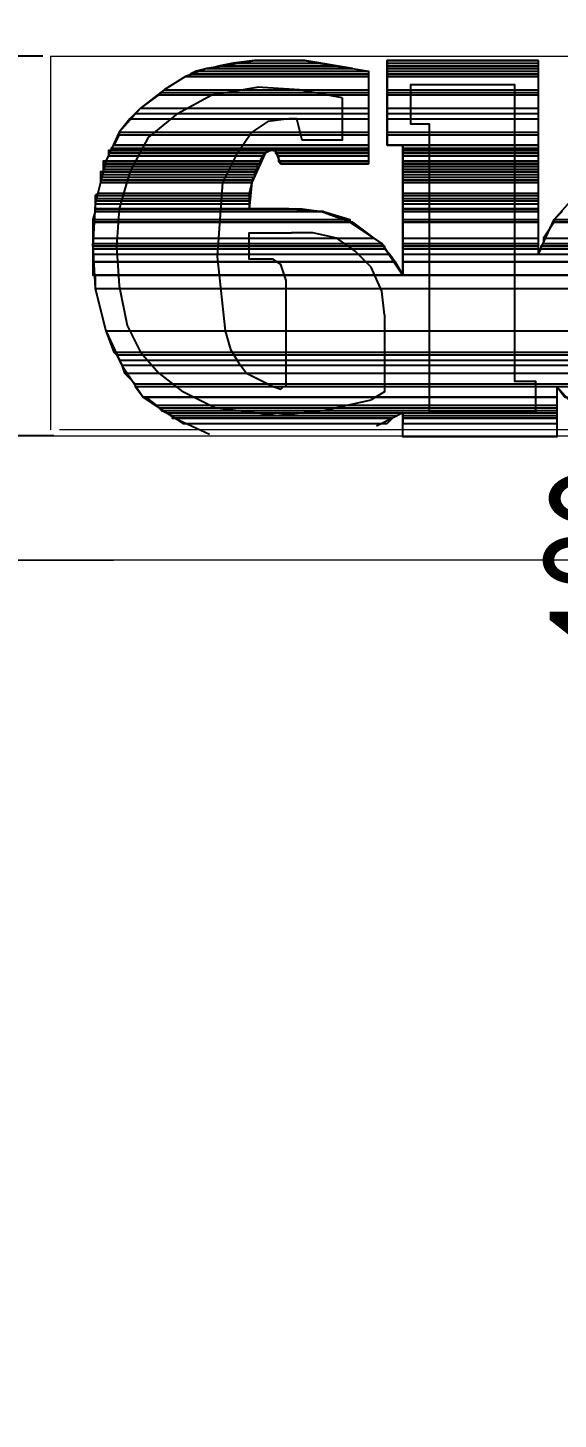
# Model space of a CAD drawing. Header units: millimetres. Extents: x 210628 to 232146, y -111309 to -91563.
# Drawn here: x 213581.4 to 213623.9, y -107210.7 to -107099.1 of the extents above; entities that cross this region are included whole.
import ezdxf

# ---------------------------------------------------------------- set-up
doc = ezdxf.new("R2010")
doc.units = ezdxf.units.MM
doc.header["$PDMODE"] = 2
doc.layers.get('0').update_dxf_attribs({"lineweight": 20})
for name, color, linetype, lineweight in [('demir-1', 103, 'Continuous', 20), ('KP', 167, 'Continuous', 30), ('t_görünüş', 45, 'Continuous', 25), ('t_tarama', 253, 'Continuous', 5), ('ölçü', 251, 'Continuous', 5)]:
    doc.layers.add(name, color=color, linetype=linetype, lineweight=lineweight)
doc.styles.add('Ölçü50', font='calibri.ttf', dxfattribs={"width": 0.7})
doc.dimstyles.new('olcu10', dxfattribs={"dimtxt": 9, "dimasz": 2, "dimexe": 1.25, "dimexo": 0.625, "dimgap": 0.5, "dimtad": 1, "dimdec": 1, "dimrnd": 0.5, "dimzin": 9, "dimtxsty": 'Ölçü50', "dimblk": 'ARCHTICK', "dimcen": 2, "dimclrd": 256, "dimclre": 256, "dimclrt": 6, "dimazin": 2, "dimtfac": 1, "dimtdec": 1, "dimtix": 1, "dimtmove": 0, "dimatfit": 3, "dimldrblk": 'ARCHTICK', "dimfxl": 1, "dimlwd": -1, "dimarcsym": 0})

# ---------------------------------------------------------------- blocks, each defined once
blk = doc.blocks.new('_ArchTick')
at = {"color": 0, "linetype": 'ByBlock', "const_width": 0.15}
blk.add_lwpolyline([(-0.5, -0.5), (0.5, 0.5)], dxfattribs=at)
blk = doc.blocks.new('*D100')
at = {"layer": 'DEFPOINTS', "color": 0, "transparency": 16777216}
for p in [(213632.89, -107051.8), (213657.89, -107051.8), (213657.89, -107231.8)]:
    blk.add_point(p, dxfattribs=at)
at = {"layer": 'ölçü', "lineweight": -2, "transparency": 16777216}
for p, q in [((213657.26, -107051.8), (213631.64, -107051.8)), ((213657.26, -107231.8), (213631.64, -107231.8))]:
    blk.add_line(p, q, dxfattribs=at)
at = {"layer": 'ölçü', "transparency": 16777216}
blk.add_line((213632.89, -107231.8), (213632.89, -107051.8), dxfattribs=at)
at = {"layer": 'ölçü', "transparency": 16777216, "xscale": 2, "yscale": 2, "zscale": 2}
for p, rotation in [((213632.89, -107051.8), 90), ((213632.89, -107231.8), 270)]:
    blk.add_blockref('_ArchTick', p, dxfattribs=dict(at, rotation=rotation))
at = {"layer": 'ölçü', "color": 6, "transparency": 16777216, "insert": (213627.78, -107141.8), "char_height": 9, "attachment_point": 5, "rotation": 90, "style": 'Ölçü50'}
blk.add_mtext('180', dxfattribs=at)
blk = doc.blocks.new('*D223')
at = {"layer": 'DEFPOINTS', "color": 0, "transparency": 16777216}
for p in [(213385.67, -107051.8), (213657.26, -107051.8, 0), (213644.45, -107231.8, 0)]:
    blk.add_point(p, dxfattribs=at)
at = {"layer": 'ölçü', "lineweight": -2, "transparency": 16777216}
for p, q in [((213656.64, -107051.8), (213384.42, -107051.8)), ((213643.83, -107231.8), (213384.42, -107231.8))]:
    blk.add_line(p, q, dxfattribs=at)
at = {"layer": 'ölçü', "transparency": 16777216}
blk.add_line((213385.67, -107231.8), (213385.67, -107051.8), dxfattribs=at)
at = {"layer": 'ölçü', "transparency": 16777216, "xscale": 2, "yscale": 2, "zscale": 2}
for p, rotation in [((213385.67, -107051.8), 90), ((213385.67, -107231.8), 270)]:
    blk.add_blockref('_ArchTick', p, dxfattribs=dict(at, rotation=rotation))
at = {"layer": 'ölçü', "color": 6, "transparency": 16777216, "insert": (213380.56, -107141.8), "char_height": 9, "attachment_point": 5, "rotation": 90, "style": 'Ölçü50'}
blk.add_mtext('180', dxfattribs=at)
blk = doc.blocks.new('logolutabela')
at = {"layer": 't_görünüş'}
for points in [[(-0.28, 39.15), (-2.55, 38.3), (-4.82, 36.88)], [(-1.42, 38.87), (-1.99, 38.59), (17.02, 38.59)], [(-0.28, 39.15), (-1.42, 38.87), (17.02, 38.87)], [(-1.42, 38.87), (17.02, 38.87), (17.02, 38.59)], [(5.11, 40.01), (-0.28, 39.15)], [(0, 39.15), (-0.28, 39.15), (15.04, 39.15)], [(-0.28, 39.15), (15.32, 39.15)], [(-0.28, 39.15), (15.32, 39.15), (17.02, 38.87)], [(1.13, 39.44), (0, 39.15), (14.75, 39.15)], [(0, 39.15), (15.04, 39.15)], [(2.55, 39.72), (1.13, 39.44), (13.62, 39.44)], [(1.13, 39.44), (13.62, 39.44), (14.75, 39.15)], [(4.82, 40.01), (2.55, 39.72), (11.63, 39.72)], [(2.55, 39.72), (11.63, 39.72), (13.62, 39.44)], [(15.32, 39.15), (17.02, 38.87), (17.02, 28.94), (7.66, 28.94), (7.09, 30.36), (6.53, 30.36), (5.96, 30.08), (4.54, 26.95), (4.26, 24.12), (8.51, 24.12)], [(5.11, 40.01), (4.82, 40.01), (10.21, 40.01)], [(4.82, 40.01), (10.21, 40.01), (11.63, 39.72)], [(5.11, 40.01), (10.21, 40.01)], [(15.32, 39.15), (10.21, 40.01), (5.11, 40.01)], [(19.01, 40.01), (19.01, 39.72), (35.18, 39.72)], [(19.01, 40.01), (35.18, 40.01), (35.18, 39.72)], [(20.71, 17.02), (20.71, 30.93), (19.01, 30.93), (19.01, 40.01), (35.18, 40.01), (35.18, 19.29), (36.88, 22.98)], [(19.01, 39.72), (19.01, 39.44), (35.18, 39.44)], [(19.01, 39.72), (35.18, 39.72), (35.18, 39.44)], [(19.01, 39.44), (19.01, 39.15), (35.18, 39.15)], [(19.01, 39.44), (35.18, 39.44), (35.18, 39.15)], [(19.01, 39.15), (19.01, 38.87), (35.18, 38.87)], [(19.01, 39.15), (35.18, 39.15), (35.18, 38.87)], [(19.01, 38.87), (19.01, 38.59), (35.18, 38.59)], [(19.01, 38.87), (35.18, 38.87), (35.18, 38.59)], [(-2.55, 38.3), (-4.82, 36.88), (17.02, 36.88)], [(-2.27, 38.3), (-2.55, 38.3), (17.02, 38.3)], [(-2.55, 38.3), (17.02, 38.3), (17.02, 36.88)], [(-1.99, 38.59), (-2.27, 38.3), (17.02, 38.3)], [(-1.99, 38.59), (17.02, 38.59), (17.02, 38.3)], [(19.01, 38.59), (19.01, 38.3), (35.18, 38.3)], [(19.01, 38.59), (35.18, 38.59), (35.18, 38.3)], [(19.01, 38.3), (19.01, 36.88), (35.18, 36.88)], [(19.01, 38.3), (35.18, 38.3), (35.18, 36.88)], [(23.55, 2.27), (23.55, 33.2), (21.56, 33.2), (21.56, 37.45), (32.63, 37.45), (32.63, 5.67), (34.9, 5.67), (34.9, 2.27), (23.55, 2.27)], [(-4.82, 36.88), (-7.38, 34.9), (-9.65, 32.35), (-11.07, 29.22)], [(-5.39, 36.32), (-7.38, 34.9), (17.02, 34.9)], [(-5.11, 36.6), (-5.39, 36.32), (17.02, 36.32)], [(-5.39, 36.32), (17.02, 36.32), (17.02, 34.9)], [(-4.82, 36.88), (-5.11, 36.6), (17.02, 36.6)], [(-5.11, 36.6), (17.02, 36.6), (17.02, 36.32)], [(-4.82, 36.88), (17.02, 36.88), (17.02, 36.6)], [(-3.41, 34.33), (0.28, 36.32), (5.11, 37.17)], [(14.19, 36.03), (9.65, 36.88), (5.11, 37.17)], [(14.19, 36.03), (14.19, 31.49), (9.93, 31.49), (9.36, 33.76), (9.08, 33.76)], [(19.01, 36.88), (19.01, 36.6), (35.18, 36.6)], [(19.01, 36.88), (35.18, 36.88), (35.18, 36.6)], [(19.01, 36.6), (19.01, 36.32), (35.18, 36.32)], [(19.01, 36.6), (35.18, 36.6), (35.18, 36.32)], [(19.01, 36.32), (19.01, 34.9), (35.18, 34.9)], [(19.01, 36.32), (35.18, 36.32), (35.18, 34.9)], [(-7.95, 34.33), (-8.51, 33.76), (17.02, 33.76)], [(-3.41, 34.33), (-6.53, 31.78), (-8.51, 28.09)], [(-7.38, 34.9), (-7.95, 34.33), (17.02, 34.33)], [(-7.95, 34.33), (17.02, 34.33), (17.02, 33.76)], [(-7.38, 34.9), (17.02, 34.9), (17.02, 34.33)], [(19.01, 34.9), (19.01, 34.33), (35.18, 34.33)], [(19.01, 34.9), (35.18, 34.9), (35.18, 34.33)], [(19.01, 34.33), (19.01, 33.76), (35.18, 33.76)], [(19.01, 34.33), (35.18, 34.33), (35.18, 33.76)], [(-8.51, 33.76), (-9.65, 32.35), (17.02, 32.35)], [(-8.51, 33.76), (17.02, 33.76), (17.02, 32.35)], [(9.08, 33.76), (8.51, 33.76), (6.24, 33.48), (4.54, 32.35), (2.84, 29.79), (1.42, 26.95), (0.85, 19.01), (1.7, 11.07), (2.27, 9.08), (3.12, 7.66), (3.97, 6.53), (6.81, 5.11), (7.66, 4.82), (7.94, 5.11), (8.23, 5.11), (8.23, 16.46), (7.66, 18.16), (6.81, 18.73), (4.26, 18.73), (4.26, 21.56), (8.79, 21.56)], [(19.01, 33.76), (19.01, 32.35), (35.18, 32.35)], [(19.01, 33.76), (35.18, 33.76), (35.18, 32.35)], [(-9.65, 32.06), (-10.21, 30.93), (17.02, 30.93)], [(-9.65, 32.35), (-9.65, 32.06), (17.02, 32.06)], [(-9.65, 32.35), (17.02, 32.35), (17.02, 32.06)], [(-9.65, 32.06), (17.02, 32.06), (17.02, 30.93)], [(19.01, 32.35), (19.01, 32.06), (35.18, 32.06)], [(19.01, 32.35), (35.18, 32.35), (35.18, 32.06)], [(19.01, 32.06), (19.01, 30.93), (35.18, 30.93)], [(19.01, 32.06), (35.18, 32.06), (35.18, 30.93)], [(-10.5, 30.36), (-10.78, 30.36), (6.24, 30.36)], [(-10.78, 30.36), (-10.78, 30.08), (5.96, 30.08)], [(-10.78, 30.36), (6.24, 30.36), (5.96, 30.08)], [(-10.78, 30.08), (-10.78, 29.79), (5.67, 29.79)], [(-10.78, 30.08), (5.96, 30.08), (5.67, 29.79)], [(-10.21, 30.93), (-10.5, 30.64), (17.02, 30.64)], [(-10.5, 30.64), (-10.5, 30.36), (6.53, 30.36)], [(-10.5, 30.64), (6.81, 30.64), (6.53, 30.36)], [(-10.5, 30.36), (6.53, 30.36), (6.24, 30.36)], [(-10.21, 30.93), (17.02, 30.93), (17.02, 30.64)], [(6.81, 30.64), (6.81, 30.36), (17.02, 30.36)], [(6.81, 30.64), (17.02, 30.64), (17.02, 30.36)], [(6.81, 30.36), (17.02, 30.36)], [(7.09, 30.36), (7.09, 30.08), (17.02, 30.08)], [(7.09, 30.36), (17.02, 30.36), (17.02, 30.08)], [(7.09, 30.08), (7.38, 29.79), (17.02, 29.79)], [(7.09, 30.08), (17.02, 30.08), (17.02, 29.79)], [(20.71, 30.93), (20.71, 30.64), (35.18, 30.64)], [(20.71, 30.93), (35.18, 30.93), (35.18, 30.64)], [(20.71, 30.64), (20.71, 30.36), (35.18, 30.36)], [(20.71, 30.64), (35.18, 30.64), (35.18, 30.36)], [(20.71, 30.36), (20.71, 30.08), (35.18, 30.08)], [(20.71, 30.36), (35.18, 30.36), (35.18, 30.08)], [(20.71, 30.08), (20.71, 29.79), (35.18, 29.79)], [(20.71, 30.08), (35.18, 30.08), (35.18, 29.79)], [(-11.07, 29.22), (-12.2, 24.68), (-12.48, 20.14)], [(-11.07, 29.22), (-11.35, 29.22), (5.39, 29.22)], [(-11.35, 29.22), (-11.35, 28.94), (5.39, 28.94)], [(-11.35, 29.22), (5.39, 29.22), (5.39, 28.94)], [(-11.35, 28.94), (5.39, 28.94), (5.11, 28.94)], [(-11.35, 28.94), (-11.35, 28.66), (5.11, 28.66)], [(-11.35, 28.94), (5.11, 28.94), (5.11, 28.66)], [(-11.35, 28.66), (-11.35, 28.37), (5.11, 28.37)], [(-11.35, 28.66), (5.11, 28.66), (5.11, 28.37)], [(-11.35, 28.37), (-11.35, 28.09), (4.82, 28.09)], [(-11.35, 28.37), (5.11, 28.37), (4.82, 28.09)], [(-10.78, 29.79), (-11.07, 29.22), (5.39, 29.22)], [(-10.78, 29.79), (5.67, 29.79), (5.39, 29.22)], [(7.38, 29.79), (7.38, 29.22), (17.02, 29.22)], [(7.38, 29.79), (17.02, 29.79), (17.02, 29.22)], [(7.38, 29.22), (7.66, 28.94), (17.02, 28.94)], [(7.38, 29.22), (17.02, 29.22), (17.02, 28.94)], [(20.71, 29.79), (20.71, 29.22), (35.18, 29.22)], [(20.71, 29.79), (35.18, 29.79), (35.18, 29.22)], [(20.71, 29.22), (20.71, 28.94), (35.18, 28.94)], [(20.71, 29.22), (35.18, 29.22), (35.18, 28.94)], [(20.71, 28.94), (20.71, 28.66), (35.18, 28.66)], [(20.71, 28.94), (35.18, 28.94), (35.18, 28.66)], [(20.71, 28.66), (20.71, 28.37), (35.18, 28.37)], [(20.71, 28.66), (35.18, 28.66), (35.18, 28.37)], [(20.71, 28.37), (20.71, 28.09), (35.18, 28.09)], [(20.71, 28.37), (35.18, 28.37), (35.18, 28.09)], [(-11.63, 26.95), (-11.92, 25.82), (4.26, 25.82)], [(-11.35, 28.09), (-11.63, 28.09), (4.82, 28.09)], [(-11.63, 28.09), (-11.63, 27.81), (4.82, 27.81)], [(-11.63, 28.09), (4.82, 28.09), (4.82, 27.81)], [(-11.63, 27.81), (-11.63, 27.52), (4.82, 27.52)], [(-11.63, 27.81), (4.82, 27.81), (4.82, 27.52)], [(-11.63, 27.52), (-11.63, 27.24), (4.54, 27.24)], [(-11.63, 27.52), (4.82, 27.52), (4.54, 27.24)], [(-11.63, 27.24), (-11.63, 26.95), (4.54, 26.95)], [(-11.63, 27.24), (4.54, 27.24), (4.54, 26.95)], [(-11.63, 26.95), (4.54, 26.95), (4.26, 25.82)], [(-8.51, 28.09), (-9.65, 24.12), (-9.93, 20.14)], [(20.71, 28.09), (20.71, 27.81), (35.18, 27.81)], [(20.71, 28.09), (35.18, 28.09), (35.18, 27.81)], [(20.71, 27.81), (20.71, 27.52), (35.18, 27.52)], [(20.71, 27.81), (35.18, 27.81), (35.18, 27.52)], [(20.71, 27.52), (20.71, 27.24), (35.18, 27.24)], [(20.71, 27.52), (35.18, 27.52), (35.18, 27.24)], [(20.71, 27.24), (20.71, 26.95), (35.18, 26.95)], [(20.71, 27.24), (35.18, 27.24), (35.18, 26.95)], [(20.71, 26.95), (20.71, 25.82), (35.18, 25.82)], [(20.71, 26.95), (35.18, 26.95), (35.18, 25.82)], [(44.54, 28.09), (41.71, 26.95), (38.87, 25.25), (36.88, 22.98)], [(-11.92, 25.82), (-12.2, 25.54), (4.26, 25.54)], [(-12.2, 25.54), (-12.2, 25.25), (4.26, 25.25)], [(-12.2, 25.54), (4.26, 25.54), (4.26, 25.25)], [(-11.92, 25.82), (4.26, 25.82), (4.26, 25.54)], [(20.71, 25.82), (20.71, 25.54), (35.18, 25.54)], [(20.71, 25.82), (35.18, 25.82), (35.18, 25.54)], [(20.71, 25.54), (20.71, 25.25), (35.18, 25.25)], [(20.71, 25.54), (35.18, 25.54), (35.18, 25.25)], [(-12.2, 25.25), (-12.2, 24.97), (4.26, 24.97)], [(-12.2, 25.25), (4.26, 25.25), (4.26, 24.97)], [(-12.2, 24.97), (-12.2, 24.68), (4.26, 24.68)], [(-12.2, 24.97), (4.26, 24.97), (4.26, 24.68)], [(-12.2, 24.68), (-12.2, 24.12), (4.26, 24.12)], [(-12.2, 24.68), (4.26, 24.68), (4.26, 24.12)], [(-12.2, 24.12), (-12.2, 23.83), (11.92, 23.83)], [(-12.2, 24.12), (9.93, 24.12), (11.92, 23.83)], [(8.51, 24.12), (4.26, 24.12), (9.93, 24.12)], [(15.04, 22.7), (11.92, 23.83), (8.51, 24.12)], [(20.71, 25.25), (20.71, 24.97), (35.18, 24.97)], [(20.71, 25.25), (35.18, 25.25), (35.18, 24.97)], [(20.71, 24.97), (20.71, 24.68), (35.18, 24.68)], [(20.71, 24.97), (35.18, 24.97), (35.18, 24.68)], [(20.71, 24.68), (20.71, 24.12), (35.18, 24.12)], [(20.71, 24.68), (35.18, 24.68), (35.18, 24.12)], [(20.71, 24.12), (20.71, 23.83), (35.18, 23.83)], [(20.71, 24.12), (35.18, 24.12), (35.18, 23.83)], [(-12.2, 23.83), (-12.48, 22.98), (15.04, 22.98)], [(-12.48, 22.98), (-12.48, 22.7), (15.04, 22.7)], [(-12.48, 22.98), (15.04, 22.98), (15.04, 22.7)], [(-12.48, 22.7), (15.32, 22.7)], [(-12.48, 22.7), (-12.48, 21), (17.59, 21)], [(-12.48, 22.7), (15.32, 22.7), (17.59, 21)], [(-12.2, 23.83), (12.2, 23.83)], [(-12.2, 23.83), (12.2, 23.83), (15.04, 22.98)], [(20.71, 17.02), (18.44, 20.43), (15.04, 22.7)], [(20.71, 23.83), (20.71, 22.98), (35.18, 22.98)], [(20.71, 23.83), (35.18, 23.83), (35.18, 22.98)], [(20.71, 22.98), (20.71, 22.7), (35.18, 22.7)], [(20.71, 22.98), (35.18, 22.98), (35.18, 22.7)], [(20.71, 22.7), (20.71, 21), (35.18, 21)], [(20.71, 22.7), (35.18, 22.7), (35.18, 21)], [(36.88, 22.7), (35.75, 21), (101.29, 21)], [(37.74, 23.83), (36.88, 22.98), (101.29, 22.98)], [(36.88, 22.98), (36.88, 22.7), (101.29, 22.7)], [(36.88, 22.98), (101.29, 22.98), (101.29, 22.7)], [(36.88, 22.7), (101.29, 22.7), (101.29, 21)], [(-12.48, 21), (-12.48, 20.43), (18.44, 20.43)], [(-12.48, 21), (17.59, 21), (18.44, 20.43)], [(13.62, 21), (11.06, 21.56), (8.79, 21.56)], [(17.31, 17.87), (15.6, 19.58), (13.62, 21)], [(20.71, 21), (20.71, 20.43), (35.18, 20.43)], [(20.71, 21), (35.18, 21), (35.18, 20.43)], [(35.75, 21), (35.75, 20.43), (101.29, 20.43)], [(35.75, 21), (101.29, 21), (101.29, 20.43)], [(-12.48, 20.43), (-12.48, 20.14), (18.73, 20.14)], [(-12.48, 20.43), (18.44, 20.43), (18.73, 20.14)], [(-12.48, 20.14), (-12.48, 20.43)], [(-12.48, 20.14), (-12.48, 19.86), (18.73, 19.86)], [(-12.48, 20.14), (18.73, 20.14), (18.73, 19.86)], [(-12.48, 20.14), (-12.2, 15.61), (-11.07, 11.07)], [(-12.48, 19.86), (-12.48, 19.29), (19.29, 19.29)], [(-12.48, 19.86), (18.73, 19.86), (19.29, 19.29)], [(-9.93, 20.14), (-9.65, 15.89), (-8.8, 11.63)], [(20.71, 20.43), (20.71, 20.14), (35.18, 20.14)], [(20.71, 20.43), (35.18, 20.43), (35.18, 20.14)], [(20.71, 20.14), (20.71, 19.86), (35.18, 19.86)], [(20.71, 20.14), (35.18, 20.14), (35.18, 19.86)], [(20.71, 19.86), (20.71, 19.29), (35.18, 19.29)], [(20.71, 19.86), (35.18, 19.86), (35.18, 19.29)], [(35.47, 19.86), (35.18, 19.29), (101.29, 19.29)], [(35.75, 20.43), (35.47, 20.14), (101.29, 20.14)], [(35.47, 20.14), (35.47, 19.86), (101.29, 19.86)], [(35.47, 20.14), (101.29, 20.14), (101.29, 19.86)], [(35.47, 19.86), (101.29, 19.86), (101.29, 19.29)], [(35.75, 20.43), (101.29, 20.43), (101.29, 20.14)], [(-12.48, 19.29), (-12.48, 18.44), (19.86, 18.44)], [(-12.48, 19.29), (19.29, 19.29), (19.86, 18.44)], [(-12.48, 18.44), (-12.48, 17.02), (20.71, 17.02)], [(-12.48, 18.44), (19.86, 18.44), (20.71, 17.02)], [(20.71, 19.29), (20.71, 18.44), (101.29, 18.44)], [(20.71, 19.29), (101.29, 19.29), (101.29, 18.44)], [(20.71, 18.44), (20.71, 17.02), (129.66, 17.02)], [(20.71, 18.44), (129.38, 18.44), (129.66, 17.02)], [(-12.48, 17.02), (129.66, 17.02)], [(-12.2, 17.02), (-12.2, 15.61), (77.74, 15.61)], [(-12.2, 17.02), (77.74, 17.02), (77.74, 15.61)], [(18.73, 12.77), (18.44, 15.32), (17.31, 17.87)], [(-12.2, 15.61), (-11.07, 11.07), (77.74, 11.07)], [(-12.2, 15.61), (77.74, 15.61), (77.74, 11.07)], [(18.73, 12.77), (18.73, 4.54), (17.31, 3.69)], [(-11.07, 11.07), (-10.21, 8.8), (77.74, 8.8)], [(-11.07, 11.07), (77.74, 11.07), (77.74, 8.8)], [(-11.07, 11.07), (-9.36, 7.38), (-7.09, 3.97), (-3.69, 1.7), (0, 0)], [(-8.8, 11.63), (-7.38, 8.8), (-5.39, 6.53), (-2.84, 4.54)], [(-10.21, 8.8), (-9.93, 8.51), (77.74, 8.51)], [(-10.21, 8.8), (77.74, 8.8), (77.74, 8.51)], [(-9.93, 8.51), (-9.65, 7.94), (79.44, 7.94)], [(-9.93, 8.51), (79.44, 8.51), (79.44, 7.94)], [(-9.65, 7.94), (-9.36, 7.38), (62.99, 7.38)], [(-9.65, 7.94), (63.27, 7.94), (62.99, 7.38)], [(-9.36, 7.38), (-9.08, 6.53), (62.7, 6.53)], [(-9.36, 7.38), (62.99, 7.38), (62.7, 6.53)], [(-9.08, 6.53), (-7.95, 5.39), (62.14, 5.39)], [(-9.08, 6.53), (62.7, 6.53), (62.14, 5.39)], [(-7.95, 5.39), (-7.95, 5.11), (61.85, 5.11)], [(-7.95, 5.39), (62.14, 5.39), (61.85, 5.11)], [(-7.95, 5.11), (-7.09, 3.97), (37.17, 3.97)], [(-7.95, 5.11), (37.17, 5.11), (37.17, 3.97)], [(7.09, 1.99), (0.57, 2.84), (-2.84, 4.54)], [(37.17, 5.11), (37.17, -0.28), (20.71, -0.28), (20.71, 2.27), (19.58, 1.7), (17.87, 0.85)], [(37.17, 5.11), (38.02, 3.97), (61, 3.97)], [(37.17, 5.11), (61.85, 5.11), (61, 3.97)], [(37.17, 5.11), (39.44, 2.55), (42.56, 0.85)], [(-7.09, 3.97), (37.17, 3.97)], [(-6.81, 3.97), (-5.68, 3.12), (37.17, 3.12)], [(-6.81, 3.97), (37.17, 3.97), (37.17, 3.12)], [(-5.68, 3.12), (-5.39, 2.84), (37.17, 2.84)], [(-5.68, 3.12), (37.17, 3.12), (37.17, 2.84)], [(7.09, 1.99), (12.2, 2.55), (17.31, 3.69)], [(-5.39, 2.84), (-5.11, 2.55), (37.17, 2.55)], [(-5.39, 2.84), (37.17, 2.84), (37.17, 2.55)], [(-5.11, 2.55), (-4.54, 2.27), (37.17, 2.27)], [(-5.11, 2.55), (37.17, 2.55), (37.17, 2.27)], [(-4.54, 2.27), (-3.97, 1.99), (20.14, 1.99)], [(-4.54, 2.27), (20.71, 2.27), (20.14, 1.99)], [(-3.97, 1.99), (-3.97, 1.7), (19.58, 1.7)], [(-3.97, 1.99), (20.14, 1.99), (19.58, 1.7)], [(-3.97, 1.7), (19.58, 1.7)], [(-3.69, 1.7), (-2.84, 1.13), (19.01, 1.13)], [(-3.69, 1.7), (19.58, 1.7), (19.01, 1.13)], [(20.71, 2.27), (20.71, 1.99), (37.17, 1.99)], [(20.71, 2.27), (37.17, 2.27), (37.17, 1.99)], [(20.71, 1.99), (20.71, 1.7), (37.17, 1.7)], [(20.71, 1.99), (37.17, 1.99), (37.17, 1.7)], [(20.71, 1.7), (20.71, 1.13), (37.17, 1.13)], [(20.71, 1.7), (37.17, 1.7), (37.17, 1.13)]]:
    blk.add_lwpolyline(points, dxfattribs=at)
for points in [[(-0.28, 39.15), (-0.28, 39.15), (15.32, 39.15), (15.32, 39.15), (15.32, 39.15), (-0.28, 39.15), (-0.28, 39.15)], [(5.11, 40.01), (5.11, 40.01), (6.53, 40.01), (6.53, 40.01), (6.53, 40.01), (5.11, 40.01), (5.11, 40.01)], [(19.01, 40.01), (19.01, 40.01), (35.18, 40.01), (35.18, 40.01), (35.18, 40.01), (19.01, 40.01), (19.01, 40.01)], [(19.01, 40.01), (19.01, 40.01), (35.18, 40.01), (35.18, 40.01), (35.18, 40.01), (19.01, 40.01), (19.01, 40.01)], [(19.01, 40.01), (19.01, 40.01), (35.18, 40.01), (35.18, 40.01), (35.18, 40.01), (19.01, 40.01), (19.01, 40.01)], [(19.01, 39.15), (19.01, 39.15), (35.18, 39.15), (35.18, 39.15), (35.18, 39.15), (19.01, 39.15), (19.01, 39.15)], [(19.01, 39.15), (19.01, 39.15), (35.18, 39.15), (35.18, 39.15), (35.18, 39.15), (19.01, 39.15), (19.01, 39.15)], [(19.01, 39.15), (19.01, 39.15), (35.18, 39.15), (35.18, 39.15), (35.18, 39.15), (19.01, 39.15), (19.01, 39.15)], [(19.01, 39.15), (19.01, 39.15), (35.18, 39.15), (35.18, 39.15), (35.18, 39.15), (19.01, 39.15), (19.01, 39.15)], [(-2.27, 38.3), (-2.27, 38.3), (17.02, 38.3), (17.02, 38.3), (17.02, 38.3), (-2.27, 38.3), (-2.27, 38.3)], [(19.01, 38.3), (19.01, 38.3), (35.18, 38.3), (35.18, 38.3), (35.18, 38.3), (19.01, 38.3), (19.01, 38.3)], [(19.01, 38.3), (19.01, 38.3), (35.18, 38.3), (35.18, 38.3), (35.18, 38.3), (19.01, 38.3), (19.01, 38.3)], [(-10.78, 30.08), (-10.78, 30.08), (5.96, 30.08), (5.96, 30.08), (5.96, 30.08), (-10.78, 30.08), (-10.78, 30.08)], [(-10.78, 30.08), (-10.78, 30.08), (5.96, 30.08), (5.96, 30.08), (5.96, 30.08), (-10.78, 30.08), (-10.78, 30.08)], [(-10.5, 30.36), (-10.5, 30.36), (6.24, 30.36), (6.24, 30.36), (6.24, 30.36), (-10.5, 30.36), (-10.5, 30.36)], [(-10.5, 30.36), (-10.5, 30.36), (6.24, 30.36), (6.24, 30.36), (6.24, 30.36), (-10.5, 30.36), (-10.5, 30.36)], [(-10.21, 30.93), (-10.21, 30.93), (17.02, 30.93), (17.02, 30.93), (17.02, 30.93), (-10.21, 30.93), (-10.21, 30.93)], [(-10.21, 30.93), (-10.21, 30.93), (17.02, 30.93), (17.02, 30.93), (17.02, 30.93), (-10.21, 30.93), (-10.21, 30.93)], [(6.81, 30.36), (6.81, 30.36), (17.02, 30.36), (17.02, 30.36), (17.02, 30.36), (6.81, 30.36), (6.81, 30.36)], [(7.09, 30.36), (7.09, 30.36), (17.02, 30.36), (17.02, 30.36), (17.02, 30.36), (7.09, 30.36), (7.09, 30.36)], [(7.09, 30.36), (7.09, 30.36), (17.02, 30.36), (17.02, 30.36), (17.02, 30.36), (7.09, 30.36), (7.09, 30.36)], [(7.09, 30.08), (7.09, 30.08), (17.02, 30.08), (17.02, 30.08), (17.02, 30.08), (7.09, 30.08), (7.09, 30.08)], [(7.09, 30.08), (7.09, 30.08), (17.02, 30.08), (17.02, 30.08), (17.02, 30.08), (7.09, 30.08), (7.09, 30.08)], [(19.01, 30.93), (19.01, 30.93), (35.18, 30.93), (35.18, 30.93), (35.18, 30.93), (19.01, 30.93), (19.01, 30.93)], [(19.01, 30.93), (19.01, 30.93), (35.18, 30.93), (35.18, 30.93), (35.18, 30.93), (19.01, 30.93), (19.01, 30.93)], [(19.01, 30.93), (19.01, 30.93), (20.71, 30.93), (20.71, 30.93), (20.71, 30.93), (19.01, 30.93), (19.01, 30.93)], [(20.71, 30.36), (20.71, 30.36), (35.18, 30.36), (35.18, 30.36), (35.18, 30.36), (20.71, 30.36), (20.71, 30.36)], [(20.71, 30.36), (20.71, 30.36), (35.18, 30.36), (35.18, 30.36), (35.18, 30.36), (20.71, 30.36), (20.71, 30.36)], [(20.71, 30.36), (20.71, 30.36), (35.18, 30.36), (35.18, 30.36), (35.18, 30.36), (20.71, 30.36), (20.71, 30.36)], [(20.71, 30.36), (20.71, 30.36), (35.18, 30.36), (35.18, 30.36), (35.18, 30.36), (20.71, 30.36), (20.71, 30.36)], [(20.71, 30.08), (20.71, 30.08), (35.18, 30.08), (35.18, 30.08), (35.18, 30.08), (20.71, 30.08), (20.71, 30.08)], [(20.71, 30.08), (20.71, 30.08), (35.18, 30.08), (35.18, 30.08), (35.18, 30.08), (20.71, 30.08), (20.71, 30.08)], [(-11.35, 28.94), (-11.35, 28.94), (5.39, 28.94), (5.39, 28.94), (5.39, 28.94), (-11.35, 28.94), (-11.35, 28.94)], [(-11.35, 28.94), (-11.35, 28.94), (5.39, 28.94), (5.39, 28.94), (5.39, 28.94), (-11.35, 28.94), (-11.35, 28.94)], [(-11.35, 28.94), (-11.35, 28.94), (5.39, 28.94), (5.39, 28.94), (5.39, 28.94), (-11.35, 28.94), (-11.35, 28.94)], [(-11.35, 28.94), (-11.35, 28.94), (5.39, 28.94), (5.39, 28.94), (5.39, 28.94), (-11.35, 28.94), (-11.35, 28.94)], [(-11.35, 28.94), (-11.35, 28.94), (5.11, 28.94), (5.11, 28.94), (5.11, 28.94), (-11.35, 28.94), (-11.35, 28.94)], [(-11.35, 28.66), (-11.35, 28.66), (5.11, 28.66), (5.11, 28.66), (5.11, 28.66), (-11.35, 28.66), (-11.35, 28.66)], [(-11.35, 28.66), (-11.35, 28.66), (5.11, 28.66), (5.11, 28.66), (5.11, 28.66), (-11.35, 28.66), (-11.35, 28.66)], [(-11.35, 28.66), (-11.35, 28.66), (5.11, 28.66), (5.11, 28.66), (5.11, 28.66), (-11.35, 28.66), (-11.35, 28.66)], [(-11.35, 28.66), (-11.35, 28.66), (5.11, 28.66), (5.11, 28.66), (5.11, 28.66), (-11.35, 28.66), (-11.35, 28.66)], [(-11.07, 29.22), (-11.07, 29.22), (5.39, 29.22), (5.39, 29.22), (5.39, 29.22), (-11.07, 29.22), (-11.07, 29.22)], [(-11.07, 29.22), (-11.07, 29.22), (5.39, 29.22), (5.39, 29.22), (5.39, 29.22), (-11.07, 29.22), (-11.07, 29.22)], [(-11.07, 29.22), (-11.07, 29.22), (5.39, 29.22), (5.39, 29.22), (5.39, 29.22), (-11.07, 29.22), (-11.07, 29.22)], [(7.38, 29.22), (7.38, 29.22), (17.02, 29.22), (17.02, 29.22), (17.02, 29.22), (7.38, 29.22), (7.38, 29.22)], [(7.38, 29.22), (7.38, 29.22), (17.02, 29.22), (17.02, 29.22), (17.02, 29.22), (7.38, 29.22), (7.38, 29.22)], [(7.38, 29.22), (7.38, 29.22), (17.02, 29.22), (17.02, 29.22), (17.02, 29.22), (7.38, 29.22), (7.38, 29.22)], [(7.38, 29.22), (7.38, 29.22), (17.02, 29.22), (17.02, 29.22), (17.02, 29.22), (7.38, 29.22), (7.38, 29.22)], [(7.66, 28.94), (7.66, 28.94), (17.02, 28.94), (17.02, 28.94), (17.02, 28.94), (7.66, 28.94), (7.66, 28.94)], [(20.71, 29.22), (20.71, 29.22), (35.18, 29.22), (35.18, 29.22), (35.18, 29.22), (20.71, 29.22), (20.71, 29.22)], [(20.71, 29.22), (20.71, 29.22), (35.18, 29.22), (35.18, 29.22), (35.18, 29.22), (20.71, 29.22), (20.71, 29.22)], [(20.71, 29.22), (20.71, 29.22), (35.18, 29.22), (35.18, 29.22), (35.18, 29.22), (20.71, 29.22), (20.71, 29.22)], [(20.71, 29.22), (20.71, 29.22), (35.18, 29.22), (35.18, 29.22), (35.18, 29.22), (20.71, 29.22), (20.71, 29.22)], [(20.71, 28.94), (20.71, 28.94), (35.18, 28.94), (35.18, 28.94), (35.18, 28.94), (20.71, 28.94), (20.71, 28.94)], [(20.71, 28.94), (20.71, 28.94), (35.18, 28.94), (35.18, 28.94), (35.18, 28.94), (20.71, 28.94), (20.71, 28.94)], [(20.71, 28.94), (20.71, 28.94), (35.18, 28.94), (35.18, 28.94), (35.18, 28.94), (20.71, 28.94), (20.71, 28.94)], [(20.71, 28.94), (20.71, 28.94), (35.18, 28.94), (35.18, 28.94), (35.18, 28.94), (20.71, 28.94), (20.71, 28.94)], [(20.71, 28.94), (20.71, 28.94), (35.18, 28.94), (35.18, 28.94), (35.18, 28.94), (20.71, 28.94), (20.71, 28.94)], [(20.71, 28.94), (20.71, 28.94), (35.18, 28.94), (35.18, 28.94), (35.18, 28.94), (20.71, 28.94), (20.71, 28.94)], [(20.71, 28.66), (20.71, 28.66), (35.18, 28.66), (35.18, 28.66), (35.18, 28.66), (20.71, 28.66), (20.71, 28.66)], [(20.71, 28.66), (20.71, 28.66), (35.18, 28.66), (35.18, 28.66), (35.18, 28.66), (20.71, 28.66), (20.71, 28.66)], [(20.71, 28.66), (20.71, 28.66), (35.18, 28.66), (35.18, 28.66), (35.18, 28.66), (20.71, 28.66), (20.71, 28.66)], [(20.71, 28.66), (20.71, 28.66), (35.18, 28.66), (35.18, 28.66), (35.18, 28.66), (20.71, 28.66), (20.71, 28.66)], [(-11.63, 26.95), (-11.63, 26.95), (4.54, 26.95), (4.54, 26.95), (4.54, 26.95), (-11.63, 26.95), (-11.63, 26.95)], [(-11.63, 26.95), (-11.63, 26.95), (4.54, 26.95), (4.54, 26.95), (4.54, 26.95), (-11.63, 26.95), (-11.63, 26.95)], [(-11.63, 26.95), (-11.63, 26.95), (4.54, 26.95), (4.54, 26.95), (4.54, 26.95), (-11.63, 26.95), (-11.63, 26.95)], [(-11.63, 26.95), (-11.63, 26.95), (4.54, 26.95), (4.54, 26.95), (4.54, 26.95), (-11.63, 26.95), (-11.63, 26.95)], [(-11.35, 28.09), (-11.35, 28.09), (4.82, 28.09), (4.82, 28.09), (4.82, 28.09), (-11.35, 28.09), (-11.35, 28.09)], [(20.71, 28.09), (20.71, 28.09), (35.18, 28.09), (35.18, 28.09), (35.18, 28.09), (20.71, 28.09), (20.71, 28.09)], [(20.71, 28.09), (20.71, 28.09), (35.18, 28.09), (35.18, 28.09), (35.18, 28.09), (20.71, 28.09), (20.71, 28.09)], [(20.71, 26.95), (20.71, 26.95), (35.18, 26.95), (35.18, 26.95), (35.18, 26.95), (20.71, 26.95), (20.71, 26.95)], [(20.71, 26.95), (20.71, 26.95), (35.18, 26.95), (35.18, 26.95), (35.18, 26.95), (20.71, 26.95), (20.71, 26.95)], [(20.71, 26.95), (20.71, 26.95), (35.18, 26.95), (35.18, 26.95), (35.18, 26.95), (20.71, 26.95), (20.71, 26.95)], [(20.71, 26.95), (20.71, 26.95), (35.18, 26.95), (35.18, 26.95), (35.18, 26.95), (20.71, 26.95), (20.71, 26.95)], [(-12.2, 24.12), (-12.2, 24.12), (4.26, 24.12), (4.26, 24.12), (4.26, 24.12), (-12.2, 24.12), (-12.2, 24.12)], [(-12.2, 24.12), (-12.2, 24.12), (4.26, 24.12), (4.26, 24.12), (4.26, 24.12), (-12.2, 24.12), (-12.2, 24.12)], [(20.71, 24.12), (20.71, 24.12), (35.18, 24.12), (35.18, 24.12), (35.18, 24.12), (20.71, 24.12), (20.71, 24.12)], [(20.71, 24.12), (20.71, 24.12), (35.18, 24.12), (35.18, 24.12), (35.18, 24.12), (20.71, 24.12), (20.71, 24.12)], [(-12.48, 22.7), (-12.48, 22.7), (15.32, 22.7), (15.32, 22.7), (15.32, 22.7), (-12.48, 22.7), (-12.48, 22.7)], [(-12.2, 23.83), (-12.2, 23.83), (12.2, 23.83), (12.2, 23.83), (12.2, 23.83), (-12.2, 23.83), (-12.2, 23.83)], [(20.71, 23.83), (20.71, 23.83), (35.18, 23.83), (35.18, 23.83), (35.18, 23.83), (20.71, 23.83), (20.71, 23.83)], [(20.71, 23.83), (20.71, 23.83), (35.18, 23.83), (35.18, 23.83), (35.18, 23.83), (20.71, 23.83), (20.71, 23.83)], [(20.71, 22.7), (20.71, 22.7), (35.18, 22.7), (35.18, 22.7), (35.18, 22.7), (20.71, 22.7), (20.71, 22.7)], [(20.71, 22.7), (20.71, 22.7), (35.18, 22.7), (35.18, 22.7), (35.18, 22.7), (20.71, 22.7), (20.71, 22.7)], [(36.88, 22.7), (36.88, 22.7), (101.29, 22.7), (101.29, 22.7), (101.29, 22.7), (36.88, 22.7), (36.88, 22.7)], [(36.88, 22.7), (36.88, 22.7), (101.29, 22.7), (101.29, 22.7), (101.29, 22.7), (36.88, 22.7), (36.88, 22.7)], [(-12.48, 20.14), (-12.48, 20.14), (18.73, 20.14), (18.73, 20.14), (18.73, 20.14), (-12.48, 20.14), (-12.48, 20.14)], [(-12.48, 20.14), (-12.48, 20.14), (18.73, 20.14), (18.73, 20.14), (18.73, 20.14), (-12.48, 20.14), (-12.48, 20.14)], [(20.71, 20.14), (20.71, 20.14), (35.18, 20.14), (35.18, 20.14), (35.18, 20.14), (20.71, 20.14), (20.71, 20.14)], [(20.71, 20.14), (20.71, 20.14), (35.18, 20.14), (35.18, 20.14), (35.18, 20.14), (20.71, 20.14), (20.71, 20.14)], [(35.47, 20.14), (35.47, 20.14), (101.29, 20.14), (101.29, 20.14), (101.29, 20.14), (35.47, 20.14), (35.47, 20.14)], [(35.47, 20.14), (35.47, 20.14), (101.29, 20.14), (101.29, 20.14), (101.29, 20.14), (35.47, 20.14), (35.47, 20.14)], [(-12.48, 18.44), (-12.48, 18.44), (19.86, 18.44), (19.86, 18.44), (19.86, 18.44), (-12.48, 18.44), (-12.48, 18.44)], [(-12.48, 18.44), (-12.48, 18.44), (19.86, 18.44), (19.86, 18.44), (19.86, 18.44), (-12.48, 18.44), (-12.48, 18.44)], [(20.71, 18.44), (20.71, 18.44), (101.29, 18.44), (101.29, 18.44), (101.29, 18.44), (20.71, 18.44), (20.71, 18.44)], [(20.71, 18.44), (20.71, 18.44), (101.29, 18.44), (101.29, 18.44), (101.29, 18.44), (20.71, 18.44), (20.71, 18.44)], [(-12.48, 17.02), (-12.48, 17.02), (20.71, 17.02), (20.71, 17.02), (20.71, 17.02), (-12.48, 17.02), (-12.48, 17.02)], [(-12.48, 17.02), (-12.48, 17.02), (20.71, 17.02), (20.71, 17.02), (20.71, 17.02), (-12.48, 17.02), (-12.48, 17.02)], [(-12.48, 17.02), (-12.48, 17.02), (129.66, 17.02), (129.66, 17.02), (129.66, 17.02), (-12.48, 17.02), (-12.48, 17.02)], [(-12.2, 17.02), (-12.2, 17.02), (77.74, 17.02), (77.74, 17.02), (77.74, 17.02), (-12.2, 17.02), (-12.2, 17.02)], [(-12.2, 17.02), (-12.2, 17.02), (77.74, 17.02), (77.74, 17.02), (77.74, 17.02), (-12.2, 17.02), (-12.2, 17.02)], [(20.71, 17.02), (20.71, 17.02), (129.66, 17.02), (129.66, 17.02), (129.66, 17.02), (20.71, 17.02), (20.71, 17.02)], [(20.71, 17.02), (20.71, 17.02), (129.66, 17.02), (129.66, 17.02), (129.66, 17.02), (20.71, 17.02), (20.71, 17.02)], [(-7.09, 3.97), (-7.09, 3.97), (37.17, 3.97), (37.17, 3.97), (37.17, 3.97), (-7.09, 3.97), (-7.09, 3.97)], [(-3.97, 1.7), (-3.97, 1.7), (19.58, 1.7), (19.58, 1.7), (19.58, 1.7), (-3.97, 1.7), (-3.97, 1.7)], [(20.71, 1.7), (20.71, 1.7), (37.17, 1.7), (37.17, 1.7), (37.17, 1.7), (20.71, 1.7), (20.71, 1.7)], [(20.71, 1.7), (20.71, 1.7), (37.17, 1.7), (37.17, 1.7), (37.17, 1.7), (20.71, 1.7), (20.71, 1.7)]]:
    blk.add_open_spline(points, degree=3, knots=[0, 0, 0, 0, 1, 1, 1, 2, 2, 2, 2], dxfattribs=at)
blk = doc.blocks.new('SDG')
at = {"layer": 'ölçü'}
for p, q in [((242801.14, -106522.13, 0), (243190.24, -106522.13, 0)), ((243190.24, -106552.13, 0), (242801.86, -106552.13, 0))]:
    blk.add_line(p, q, dxfattribs=at)
at = {"layer": 'ölçü', "elevation": 0}
blk.add_lwpolyline([(242801.14, -106522.13), (242801.14, -106552.13)], dxfattribs=at)
at = {"layer": 't_tarama', "linetype": 'Continuous', "xscale": 0.7495488, "yscale": 0.7495488, "zscale": 0.7495488}
blk.add_blockref('logolutabela', (242813.88, -106552.48, 0), dxfattribs=at)
blk = doc.blocks.new('*D226')
at = {"layer": 'DEFPOINTS', "color": 0, "transparency": 16777216}
for p in [(213584.07, -107131.8, 0), (213529.6, -107451.69), (213584.01, -107451.69, 0)]:
    blk.add_point(p, dxfattribs=at)
at = {"layer": 'KP', "lineweight": -2, "transparency": 16777216}
for p, q in [((213583.44, -107131.8), (213528.35, -107131.8)), ((213583.38, -107451.69), (213528.35, -107451.69))]:
    blk.add_line(p, q, dxfattribs=at)
at = {"layer": 'KP', "transparency": 16777216}
blk.add_line((213529.6, -107131.8), (213529.6, -107451.69), dxfattribs=at)
at = {"layer": 'KP', "transparency": 16777216, "xscale": 2, "yscale": 2, "zscale": 2}
for p, rotation in [((213529.6, -107131.8), 90), ((213529.6, -107451.69), 270)]:
    blk.add_blockref('_ArchTick', p, dxfattribs=dict(at, rotation=rotation))
at = {"layer": 'KP', "color": 6, "transparency": 16777216, "insert": (213524.49, -107291.75), "char_height": 9, "attachment_point": 5, "rotation": 90, "style": 'Ölçü50'}
blk.add_mtext('320', dxfattribs=at)
blk = doc.blocks.new('*D227')
at = {"layer": 'DEFPOINTS', "color": 0, "transparency": 16777216}
for p in [(213583.19, -107101.33), (213478.84, -107451.7), (213599.8, -107451.7, 0)]:
    blk.add_point(p, dxfattribs=at)
at = {"layer": 'KP', "lineweight": -2, "transparency": 16777216}
for p, q in [((213582.56, -107101.33), (213477.59, -107101.33)), ((213599.17, -107451.7), (213477.59, -107451.7))]:
    blk.add_line(p, q, dxfattribs=at)
at = {"layer": 'KP', "transparency": 16777216}
blk.add_line((213478.84, -107101.33), (213478.84, -107451.7), dxfattribs=at)
at = {"layer": 'KP', "transparency": 16777216, "xscale": 2, "yscale": 2, "zscale": 2}
for p, rotation in [((213478.84, -107101.33), 90), ((213478.84, -107451.7), 270)]:
    blk.add_blockref('_ArchTick', p, dxfattribs=dict(at, rotation=rotation))
at = {"layer": 'KP', "color": 6, "transparency": 16777216, "insert": (213473.73, -107276.51), "char_height": 9, "attachment_point": 5, "rotation": 90, "style": 'Ölçü50'}
blk.add_mtext('350', dxfattribs=at)

msp = doc.modelspace()

# ---------------------------------------------------------------- linework, layer by layer
at = {"layer": 'demir-1'}
msp.add_line((213574.84, -107141.8, 0), (213588.23, -107141.8, 0), dxfattribs=at)
at = {"layer": 'demir-1', "elevation": 0}
msp.add_lwpolyline([(213574.84, -107131.8), (213975.62, -107131.8), (213975.62, -107141.8), (213574.84, -107141.8)], close=True, dxfattribs=at)

# ---------------------------------------------------------------- block references
at = {"layer": 'KP'}
msp.add_blockref('SDG', (-29217.96, -579.2, 0), dxfattribs=at)
at = {"layer": 'KP', "lineweight": 100}
msp.add_blockref('SDG', (-29217.96, -579.2, 0), dxfattribs=at)

# ---------------------------------------------------------------- dimensions: what is measured, and where the dimension line sits
at = {"layer": 'KP'}
dim = msp.add_linear_dim(base=(213478.84, -107451.7), p1=(213583.19, -107101.33), p2=(213599.8, -107451.7, 0), angle=90, text='350', dimstyle='olcu10', dxfattribs=at)
dim.commit()
dim.dimension.update_dxf_attribs({"geometry": '*D227', "text_midpoint": (213473.73, -107276.51)})
dim = msp.add_linear_dim(base=(213529.6, -107451.69), p1=(213584.07, -107131.8, 0), p2=(213584.01, -107451.69, 0), angle=90, dimstyle='olcu10', dxfattribs=at)
dim.commit()
dim.dimension.update_dxf_attribs({"geometry": '*D226', "text_midpoint": (213524.49, -107291.75)})
at = {"layer": 'ölçü'}
for base, p1, p2, picture, middle in [((213385.67, -107051.8), (213644.45, -107231.8, 0), (213657.26, -107051.8, 0), '*D223', (213380.56, -107141.8)), ((213632.89, -107051.8, 0), (213657.89, -107231.8, 0), (213657.89, -107051.8, 0), '*D100', (213627.78, -107141.8, 0))]:
    dim = msp.add_linear_dim(base=base, p1=p1, p2=p2, angle=90, dimstyle='olcu10', override={"dimtmove": 1}, dxfattribs=at)
    dim.commit()
    dim.dimension.update_dxf_attribs({"geometry": picture, "text_midpoint": middle})

doc.saveas('drawing.dxf')
